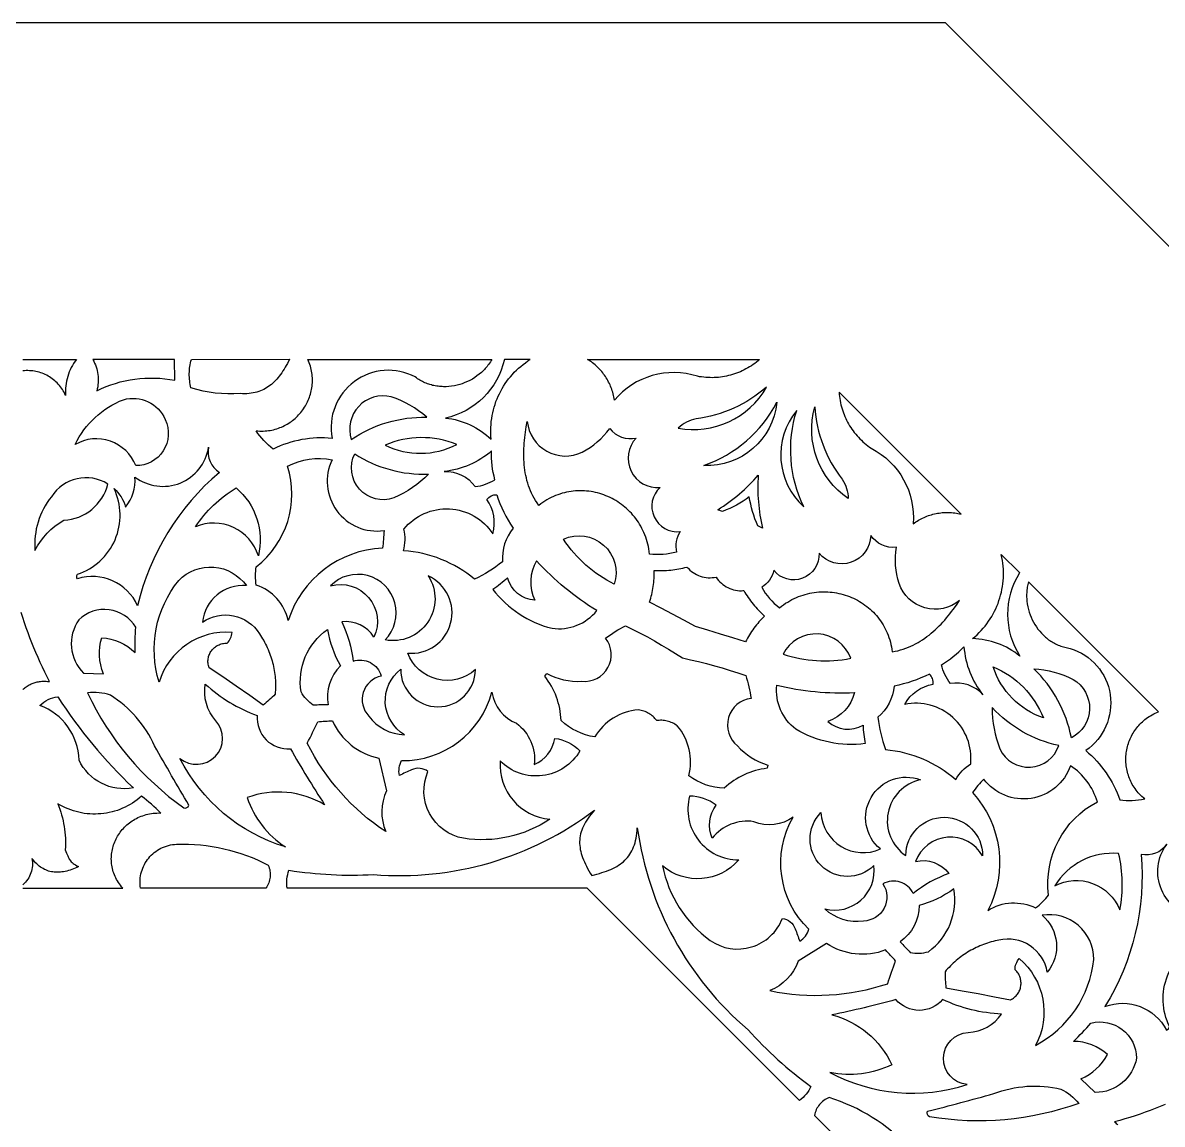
# Model space of a CAD drawing. Extents: x 3927 to 5087, y -513 to 1114.
# Drawn here: x 4555.6 to 4792.7, y 418.3 to 647.4 of the extents above; entities that cross this region are included whole.
import ezdxf

# ---------------------------------------------------------------- set-up
doc = ezdxf.new("R2010")
doc.units = 0
doc.layers.add('LAYER_1', color=18, linetype='CONTINUOUS')

msp = doc.modelspace()

# ---------------------------------------------------------------- linework, layer by layer
at = {"layer": 'LAYER_1'}
for points in [[(4747.65, -512.56), (5087.41, -172.81), (5087.41, 307.68), (4747.65, 647.44), (4267.16, 647.44), (3927.41, 307.68), (3927.41, -172.81), (4267.16, -512.56)], [(4706.8, 548.84), (4706.16, 548.38), (4705.51, 547.94), (4704.83, 547.52), (4704.15, 547.13), (4703.44, 546.76), (4702.72, 546.42), (4701.99, 546.1), (4701.24, 545.81), (4700.24, 546.16), (4700.83, 546.53), (4701.42, 546.92), (4701.99, 547.31), (4702.56, 547.72), (4703.12, 548.14), (4703.67, 548.56), (4704.21, 549), (4704.74, 549.44), (4705.27, 549.9), (4705.78, 550.37), (4706.29, 550.84), (4706.78, 551.32), (4707.27, 551.82), (4707.75, 552.32), (4708.21, 552.83), (4708.67, 553.35), (4708.63, 552.66), (4708.6, 551.97), (4708.58, 551.28), (4708.57, 550.58), (4708.58, 549.89), (4708.6, 549.2), (4708.64, 548.51), (4708.69, 547.81), (4708.75, 547.12), (4708.82, 546.43), (4708.91, 545.74), (4709.01, 545.05), (4709.13, 544.37), (4709.25, 543.68), (4709.39, 543), (4709.55, 542.32), (4708.59, 542.78), (4708.27, 543.51), (4707.98, 544.25), (4707.71, 545), (4707.47, 545.76), (4707.26, 546.52), (4707.08, 547.29), (4706.93, 548.06)], [(4695.57, 521.87), (4693.2, 523.15), (4690.82, 524.42), (4688.44, 525.68), (4686.04, 526.93), (4686.17, 527.33), (4686.28, 527.73), (4686.39, 528.14), (4686.49, 528.55), (4686.58, 528.95), (4686.66, 529.37), (4686.74, 529.78), (4686.8, 530.19), (4686.86, 530.61), (4686.91, 531.02), (4686.95, 531.44), (4686.98, 531.86), (4687, 532.27), (4687.01, 532.69), (4687.02, 533.11), (4687.02, 533.53), (4687.45, 533.51), (4687.88, 533.5), (4688.31, 533.49), (4688.74, 533.5), (4689.17, 533.51), (4689.59, 533.53), (4690.02, 533.56), (4690.45, 533.6), (4690.88, 533.65), (4691.3, 533.71), (4691.73, 533.77), (4692.15, 533.84), (4692.57, 533.92), (4692.99, 534.01), (4693.41, 534.11), (4693.83, 534.21), (4693.97, 534.05), (4694.12, 533.89), (4694.42, 533.59), (4694.75, 533.32), (4695.09, 533.07), (4695.44, 532.85), (4695.81, 532.65), (4696.19, 532.47), (4696.58, 532.33), (4696.98, 532.21), (4697.38, 532.11), (4697.8, 532.05), (4698.21, 532.01), (4698.63, 532), (4699.05, 532.02), (4699.47, 532.06), (4699.89, 532.14), (4700.13, 531.79), (4700.4, 531.46), (4700.68, 531.15), (4700.99, 530.87), (4701.31, 530.6), (4701.64, 530.36), (4702, 530.14), (4702.36, 529.94), (4702.74, 529.77), (4703.13, 529.62), (4703.53, 529.51), (4703.94, 529.41), (4704.35, 529.35), (4704.78, 529.31), (4704.99, 529.31), (4705.2, 529.31), (4705.42, 529.32), (4705.63, 529.33), (4705.85, 528.96), (4706.08, 528.6), (4706.32, 528.24), (4706.56, 527.88), (4706.81, 527.53), (4707.06, 527.19), (4707.32, 526.85), (4707.59, 526.51), (4707.87, 526.18), (4708.15, 525.86), (4708.44, 525.54), (4708.73, 525.23), (4709.03, 524.92), (4709.34, 524.62), (4709.65, 524.32), (4709.97, 524.03), (4709.67, 523.74), (4709.38, 523.44), (4709.09, 523.13), (4708.81, 522.82), (4708.54, 522.5), (4708.27, 522.18), (4708.01, 521.85), (4707.76, 521.52), (4707.51, 521.18), (4707.27, 520.84), (4707.04, 520.49), (4706.82, 520.14), (4706.6, 519.78), (4706.39, 519.41), (4706.18, 519.05), (4705.99, 518.68), (4703.39, 519.49), (4700.78, 520.29), (4698.18, 521.09)]]:
    msp.add_lwpolyline(points, close=True, dxfattribs=at)
for points in [[(4555.61, 577.37), (4555.75, 577.42), (4555.94, 577.42), (4566.78, 577.42), (4566.48, 577.02), (4566.2, 576.6), (4565.94, 576.17), (4565.7, 575.73), (4565.48, 575.28), (4565.29, 574.83), (4565.11, 574.36), (4564.96, 573.89), (4564.82, 573.41), (4564.71, 572.92), (4564.62, 572.43), (4564.56, 571.94), (4564.51, 571.44), (4564.49, 570.94), (4564.49, 570.43), (4564.52, 569.93), (4564.37, 570.25), (4564.21, 570.57), (4564.03, 570.87), (4563.85, 571.17), (4563.65, 571.46), (4563.45, 571.73), (4563.23, 572), (4563, 572.26), (4562.77, 572.51), (4562.52, 572.75), (4562.27, 572.98), (4562.01, 573.19), (4561.74, 573.4), (4561.46, 573.6), (4561.18, 573.78), (4560.89, 573.95), (4560.59, 574.12), (4560.29, 574.27), (4559.98, 574.4), (4559.66, 574.53), (4559.34, 574.64), (4559.02, 574.74), (4558.69, 574.83), (4558.36, 574.91), (4558.02, 574.97), (4557.68, 575.02), (4557.34, 575.05), (4556.99, 575.07), (4556.65, 575.08), (4556.3, 575.08), (4555.95, 575.06), (4555.6, 575.02)], [(4555.6, 508.76), (4555.77, 508.92), (4555.95, 509.06), (4556.14, 509.2), (4556.33, 509.34), (4556.52, 509.46), (4556.72, 509.58), (4556.92, 509.7), (4557.12, 509.8), (4557.33, 509.9), (4557.54, 509.99), (4557.76, 510.07), (4557.97, 510.15), (4558.19, 510.22), (4558.42, 510.28), (4558.64, 510.33), (4558.87, 510.38), (4559.1, 510.42), (4559.33, 510.45), (4559.56, 510.47), (4559.79, 510.48), (4560.02, 510.49), (4560.26, 510.48), (4560.49, 510.47), (4560.73, 510.45), (4560.96, 510.43), (4561.2, 510.39), (4560.69, 511.38), (4560.2, 512.37), (4559.71, 513.38), (4559.24, 514.38), (4558.79, 515.4), (4558.35, 516.42), (4557.92, 517.44), (4557.5, 518.47), (4557.1, 519.51), (4556.71, 520.55), (4556.33, 521.59), (4555.97, 522.64), (4555.62, 523.7), (4555.29, 524.76)], [(4555.62, 467.43), (4576.44, 467.43), (4576.19, 467.72), (4575.95, 468.02), (4575.72, 468.32), (4575.51, 468.63), (4575.32, 468.94), (4575.14, 469.25), (4574.97, 469.57), (4574.82, 469.89), (4574.68, 470.21), (4574.56, 470.53), (4574.45, 470.86), (4574.35, 471.19), (4574.27, 471.52), (4574.2, 471.85), (4574.14, 472.19), (4574.1, 472.52), (4574.06, 472.85), (4574.05, 473.18), (4574.04, 473.52), (4574.05, 473.85), (4574.06, 474.18), (4574.09, 474.51), (4574.14, 474.84), (4574.19, 475.16), (4574.26, 475.49), (4574.33, 475.81), (4574.42, 476.13), (4574.52, 476.44), (4574.63, 476.75), (4574.75, 477.06), (4574.89, 477.36), (4575.03, 477.66), (4575.18, 477.96), (4575.35, 478.25), (4575.52, 478.53), (4575.71, 478.81), (4575.9, 479.08), (4576.1, 479.35), (4576.32, 479.61), (4576.54, 479.86), (4576.77, 480.11), (4577.01, 480.35), (4577.26, 480.58), (4577.52, 480.8), (4577.79, 481.01), (4578.07, 481.22), (4578.35, 481.41), (4578.64, 481.6), (4578.95, 481.78), (4579.25, 481.94), (4579.57, 482.1), (4579.9, 482.25), (4580.23, 482.38), (4580.57, 482.51), (4580.91, 482.62), (4581.27, 482.72), (4581.63, 482.81), (4582, 482.88), (4582.37, 482.95), (4582.75, 483), (4583.14, 483.04), (4583.53, 483.06), (4583.93, 483.07), (4584.33, 483.06), (4583.85, 483.52), (4583.36, 483.98), (4582.87, 484.42), (4582.37, 484.87), (4581.87, 485.3), (4581.35, 485.73), (4580.84, 486.16), (4580.31, 486.57), (4579.86, 486.18), (4579.4, 485.81), (4578.92, 485.46), (4578.43, 485.13), (4577.93, 484.83), (4577.42, 484.54), (4576.9, 484.28), (4576.37, 484.04), (4575.83, 483.82), (4575.29, 483.62), (4574.73, 483.45), (4574.18, 483.3), (4573.61, 483.16), (4573.04, 483.06), (4572.47, 482.97), (4571.89, 482.91), (4571.32, 482.86), (4570.74, 482.84), (4570.16, 482.85), (4569.58, 482.87), (4569, 482.92), (4568.42, 482.99), (4567.84, 483.09), (4567.27, 483.21), (4566.7, 483.35), (4566.14, 483.51), (4565.58, 483.7), (4565.03, 483.91), (4564.48, 484.14), (4563.94, 484.39), (4563.41, 484.67), (4562.89, 484.98), (4563.12, 484.4), (4563.33, 483.83), (4563.52, 483.24), (4563.7, 482.66), (4563.85, 482.07), (4564, 481.47), (4564.12, 480.87), (4564.23, 480.27), (4564.32, 479.67), (4564.39, 479.06), (4564.44, 478.46), (4564.48, 477.85), (4564.5, 477.24), (4564.5, 476.63), (4564.49, 476.02), (4564.46, 475.41), (4564.73, 474.74), (4564.96, 474.18), (4565.07, 473.93), (4565.18, 473.7), (4565.29, 473.49), (4565.42, 473.29), (4565.56, 473.1), (4565.71, 472.92), (4565.89, 472.75), (4566.09, 472.58), (4566.32, 472.42), (4566.59, 472.25), (4566.89, 472.08), (4567.23, 471.91), (4566.86, 471.74), (4566.5, 471.59), (4566.15, 471.44), (4565.8, 471.31), (4565.45, 471.2), (4565.1, 471.09), (4564.76, 471), (4564.42, 470.92), (4564.09, 470.86), (4563.76, 470.81), (4563.44, 470.77), (4563.11, 470.75), (4562.8, 470.74), (4562.48, 470.74), (4562.17, 470.76), (4561.87, 470.8), (4561.57, 470.85), (4561.27, 470.92), (4560.98, 471), (4560.69, 471.1), (4560.4, 471.21), (4560.12, 471.34), (4559.84, 471.49), (4559.57, 471.65), (4559.3, 471.83), (4559.04, 472.03), (4558.77, 472.25), (4558.52, 472.48), (4558.27, 472.73), (4558.02, 473), (4557.77, 473.29), (4557.53, 473.6), (4557.6, 473.21), (4557.63, 472.83), (4557.64, 472.45), (4557.63, 472.07), (4557.59, 471.7), (4557.52, 471.33), (4557.43, 470.96), (4557.32, 470.61), (4557.18, 470.26), (4557.02, 469.92), (4556.84, 469.59), (4556.64, 469.27), (4556.41, 468.96), (4556.17, 468.67), (4555.9, 468.39), (4555.61, 468.13)], [(4793.3, 422.43), (4792.28, 422.01), (4791.24, 421.6), (4790.2, 421.2), (4789.16, 420.82), (4788.11, 420.45), (4787.06, 420.09), (4786, 419.75), (4784.94, 419.42), (4783.87, 419.11), (4782.8, 418.81), (4782.99, 418.66), (4783.17, 418.51), (4783.34, 418.35), (4783.51, 418.18)]]:
    msp.add_lwpolyline(points, dxfattribs=at)
for points in [[(4570.18, 577.42), (4570.38, 577.05), (4570.56, 576.67), (4570.72, 576.28), (4570.87, 575.88), (4570.99, 575.48), (4571.09, 575.08), (4571.18, 574.67), (4571.24, 574.25), (4571.29, 573.84), (4571.31, 573.42), (4571.31, 573), (4571.3, 572.58), (4571.26, 572.16), (4571.2, 571.74), (4571.12, 571.33), (4571.03, 570.91, -0.163331), (4587.23, 573.08), (4587.19, 577.42)], [(4590.69, 577.42), (4611.13, 577.44), (4610.68, 576.58), (4610.45, 576.17), (4610.21, 575.77), (4609.98, 575.38), (4609.74, 575.01), (4609.49, 574.65), (4609.25, 574.3), (4608.99, 573.96), (4608.73, 573.63), (4608.47, 573.32), (4608.2, 573.03), (4607.93, 572.74), (4607.64, 572.48), (4607.35, 572.22), (4607.05, 571.98), (4606.75, 571.75), (4606.43, 571.54), (4606.11, 571.35), (4605.77, 571.17), (4605.43, 571.01), (4605.07, 570.86), (4604.7, 570.73), (4604.33, 570.61), (4603.94, 570.51), (4603.53, 570.43), (4603.12, 570.37), (4602.69, 570.32), (4602.25, 570.29), (4601.79, 570.28), (4601.32, 570.29), (4600.84, 570.32, -0.092198), (4590.61, 571.48), (4590.52, 571.85), (4590.45, 572.22), (4590.39, 572.59), (4590.35, 572.96), (4590.31, 573.33), (4590.29, 573.71), (4590.27, 574.08), (4590.27, 574.46), (4590.28, 574.83), (4590.31, 575.21), (4590.34, 575.58), (4590.39, 575.95), (4590.45, 576.32), (4590.52, 576.69), (4590.6, 577.06)], [(4614.95, 577.42), (4653.23, 577.42), (4653.08, 577.17), (4652.93, 576.91), (4652.76, 576.67), (4652.59, 576.43), (4652.42, 576.19), (4652.24, 575.96), (4652.05, 575.74), (4651.86, 575.52), (4651.66, 575.3), (4651.46, 575.09), (4651.25, 574.89), (4651.04, 574.7), (4650.59, 574.32), (4650.13, 573.97), (4649.66, 573.64), (4649.17, 573.34), (4648.66, 573.06), (4648.15, 572.8), (4647.62, 572.58), (4647.08, 572.37), (4646.53, 572.2), (4645.98, 572.05), (4645.42, 571.93), (4644.86, 571.84), (4644.29, 571.78), (4643.72, 571.74), (4643.15, 571.74), (4642.87, 571.75), (4642.59, 571.77), (4642.3, 571.79), (4642.02, 571.82), (4641.74, 571.86), (4641.46, 571.91), (4641.18, 571.96), (4640.9, 572.02), (4640.63, 572.1), (4640.35, 572.17), (4640.08, 572.26), (4639.81, 572.36), (4639.55, 572.46), (4639.28, 572.57), (4639.02, 572.69), (4638.76, 572.82), (4638.5, 572.95), (4638.25, 573.1), (4638, 573.25), (4637.75, 573.41), (4637.51, 573.58), (4637.27, 573.76, 0.629529), (4619.98, 561, 0.138658), (4607.71, 558.76, -0.080822), (4604.17, 562.57), (4604.55, 562.54), (4604.93, 562.52), (4605.3, 562.51), (4605.67, 562.51), (4606.04, 562.53), (4606.4, 562.56), (4606.75, 562.6), (4607.11, 562.66), (4607.46, 562.72), (4607.8, 562.8), (4608.14, 562.89), (4608.47, 562.99), (4608.8, 563.1), (4609.13, 563.22), (4609.44, 563.35), (4609.76, 563.49), (4610.06, 563.64), (4610.36, 563.8), (4610.66, 563.97), (4610.95, 564.14), (4611.23, 564.33), (4611.5, 564.52), (4611.77, 564.73), (4612.03, 564.94), (4612.29, 565.16), (4612.54, 565.39), (4612.78, 565.62), (4613.01, 565.86), (4613.23, 566.11), (4613.45, 566.37), (4613.66, 566.63), (4613.86, 566.9), (4614.05, 567.17), (4614.23, 567.45), (4614.41, 567.74), (4614.57, 568.03), (4614.73, 568.32), (4614.88, 568.62), (4615.02, 568.93), (4615.14, 569.24), (4615.26, 569.55), (4615.37, 569.87), (4615.47, 570.19), (4615.56, 570.52), (4615.64, 570.85), (4615.71, 571.18), (4615.76, 571.52), (4615.81, 571.85), (4615.84, 572.19), (4615.87, 572.54), (4615.88, 572.88), (4615.88, 573.23), (4615.87, 573.57), (4615.85, 573.92), (4615.82, 574.27), (4615.77, 574.62), (4615.71, 574.97), (4615.64, 575.32), (4615.56, 575.67), (4615.46, 576.03), (4615.35, 576.38), (4615.23, 576.73), (4615.09, 577.08)], [(4655.91, 577.42), (4655.82, 577.41, -0.294067), (4643.57, 565.22, -0.165792), (4653.1, 560.8), (4653.04, 561.42), (4653.01, 562.05), (4653, 562.67), (4653.02, 563.28), (4653.05, 563.9), (4653.11, 564.51), (4653.19, 565.11), (4653.28, 565.72), (4653.4, 566.31), (4653.54, 566.9), (4653.7, 567.49), (4653.88, 568.06), (4654.08, 568.63), (4654.3, 569.19), (4654.54, 569.75), (4654.79, 570.29), (4655.07, 570.83), (4655.36, 571.36), (4655.67, 571.87), (4656, 572.38), (4656.34, 572.87), (4656.71, 573.35), (4657.09, 573.82), (4657.49, 574.28), (4657.9, 574.73), (4658.33, 575.16), (4658.77, 575.57), (4659.24, 575.97), (4659.71, 576.36), (4660.2, 576.73), (4660.71, 577.09), (4661.23, 577.42)], [(4673.1, 577.42), (4708.95, 577.42), (4708.62, 577.13), (4708.28, 576.86), (4707.93, 576.59), (4707.58, 576.34), (4707.22, 576.09), (4706.85, 575.86), (4706.48, 575.64), (4706.1, 575.43), (4705.72, 575.23), (4705.33, 575.04), (4704.93, 574.86), (4704.54, 574.69), (4704.13, 574.54), (4703.73, 574.4), (4703.32, 574.27), (4702.9, 574.15), (4702.49, 574.04), (4702.07, 573.94), (4701.64, 573.86), (4701.22, 573.79), (4700.79, 573.73), (4700.36, 573.68), (4699.93, 573.65), (4699.49, 573.62), (4699.06, 573.61), (4698.62, 573.62), (4698.19, 573.63), (4697.75, 573.66), (4697.31, 573.7), (4696.88, 573.76), (4696.44, 573.82), (4696, 573.9, 0.303459), (4678.72, 568.96), (4678.67, 569.29), (4678.61, 569.62), (4678.54, 569.94), (4678.46, 570.27), (4678.37, 570.58), (4678.27, 570.9), (4678.17, 571.21), (4678.06, 571.52), (4677.93, 571.82), (4677.81, 572.13), (4677.67, 572.42), (4677.52, 572.71), (4677.37, 573), (4677.21, 573.29), (4677.04, 573.56), (4676.86, 573.84), (4676.68, 574.11), (4676.49, 574.37), (4676.29, 574.63), (4676.08, 574.88), (4675.87, 575.13), (4675.65, 575.37), (4675.42, 575.6), (4675.19, 575.83), (4674.95, 576.06), (4674.7, 576.27), (4674.45, 576.48), (4674.19, 576.68), (4673.93, 576.88), (4673.66, 577.07), (4673.38, 577.25)], [(4710.38, 571.66, -0.148801), (4695.73, 565.07, 0.149579), (4691.98, 563.11, 0.32029)], [(4585.25, 564.91, -0.555806), (4579.12, 555.32, 0.456437), (4566.53, 559.74, -0.190546), (4576.56, 569.04, -0.376379)], [(4639.66, 565.4, 0.099546), (4632.28, 569.62, 0.591476), (4623.98, 560.77, -0.154799)], [(4750.85, 545.23), (4725.49, 570.58), (4725.53, 570.14), (4725.57, 569.7), (4725.63, 569.27), (4725.7, 568.84), (4725.78, 568.41), (4725.87, 567.99), (4725.98, 567.57), (4726.1, 567.15), (4726.23, 566.74), (4726.37, 566.33), (4726.52, 565.93), (4726.69, 565.53), (4726.86, 565.13), (4727.05, 564.75), (4727.25, 564.36), (4727.45, 563.99), (4727.67, 563.62), (4727.9, 563.25), (4728.14, 562.89), (4728.39, 562.54), (4728.65, 562.2), (4728.93, 561.86), (4729.21, 561.53), (4729.5, 561.21), (4729.8, 560.89), (4730.11, 560.59), (4730.43, 560.29), (4730.75, 560), (4731.09, 559.72), (4731.44, 559.45), (4731.8, 559.19), (4732.16, 558.93, -0.303459), (4740.89, 543.22), (4741.16, 543.41), (4741.43, 543.6), (4741.71, 543.78), (4742, 543.96), (4742.28, 544.12), (4742.57, 544.27), (4742.87, 544.42), (4743.17, 544.56), (4743.47, 544.69), (4743.77, 544.81), (4744.08, 544.92), (4744.39, 545.03), (4744.7, 545.12), (4745.02, 545.21), (4745.33, 545.28), (4745.65, 545.35), (4745.97, 545.41), (4746.29, 545.46), (4746.62, 545.51), (4746.94, 545.54), (4747.26, 545.56), (4747.59, 545.58), (4747.92, 545.58), (4748.24, 545.58), (4748.57, 545.57), (4748.9, 545.55), (4749.22, 545.52), (4749.55, 545.48), (4749.88, 545.43), (4750.2, 545.37), (4750.53, 545.3)], [(4712.52, 568.5, -0.400641), (4697.33, 555.38, 0.191625)], [(4716.66, 566.79, 0.400641), (4718.13, 546.77, -0.191625)], [(4720.41, 567.52, 0.148801), (4726.11, 552.5, -0.149579), (4727.38, 548.46, -0.32029)], [(4691.67, 537.34, -0.101667), (4686.03, 536.94), (4685.97, 537.47), (4685.88, 537.99), (4685.79, 538.5), (4685.67, 539.01), (4685.54, 539.5), (4685.4, 539.99), (4685.24, 540.46), (4685.06, 540.93), (4684.87, 541.39), (4684.67, 541.84), (4684.45, 542.27), (4684.22, 542.7), (4683.98, 543.12), (4683.72, 543.53), (4683.45, 543.92), (4683.17, 544.31), (4682.88, 544.68), (4682.58, 545.05), (4682.27, 545.4), (4681.94, 545.74), (4681.61, 546.07), (4681.27, 546.39), (4680.92, 546.69), (4680.56, 546.99), (4680.19, 547.27), (4679.81, 547.54), (4679.42, 547.79), (4679.03, 548.04), (4678.63, 548.27), (4678.23, 548.49), (4677.81, 548.69), (4677.39, 548.88), (4676.97, 549.06), (4676.54, 549.23), (4676.1, 549.38), (4675.66, 549.51), (4675.22, 549.64), (4674.77, 549.75), (4674.32, 549.84), (4673.87, 549.92), (4673.41, 549.99), (4672.95, 550.04), (4672.49, 550.07), (4672.03, 550.09), (4671.56, 550.1), (4671.1, 550.09), (4670.63, 550.06), (4670.17, 550.02), (4669.7, 549.96), (4669.24, 549.89), (4668.77, 549.8), (4668.31, 549.69), (4667.85, 549.56), (4667.39, 549.42), (4666.93, 549.27), (4666.47, 549.09), (4666.02, 548.9), (4665.57, 548.69), (4665.13, 548.47), (4664.69, 548.22), (4664.25, 547.96), (4663.82, 547.68), (4663.39, 547.38), (4662.97, 547.06), (4662.63, 547.55), (4662.31, 548.05), (4662.02, 548.55), (4661.75, 549.06), (4661.49, 549.57), (4661.26, 550.09), (4661.05, 550.61), (4660.86, 551.14), (4660.69, 551.68), (4660.53, 552.21), (4660.4, 552.75), (4660.28, 553.3), (4660.18, 553.85), (4660.09, 554.4), (4660.02, 554.95), (4659.96, 555.51), (4659.92, 556.07), (4659.89, 556.63), (4659.87, 557.19), (4659.87, 557.75), (4659.88, 558.32), (4659.9, 558.88), (4659.93, 559.45), (4659.97, 560.02), (4660.02, 560.58), (4660.08, 561.15), (4660.15, 561.71), (4660.22, 562.27), (4660.39, 563.39), (4660.59, 564.51, 0.52106), (4672.03, 558.12, 0.114668), (4677.74, 563.04, 0.284712), (4683.26, 561.04, 0.696648), (4688.23, 550.8, 0.726017), (4692.41, 541.61, 0.20843)], [(4645.92, 559.71, 0.202648), (4631.01, 559.57, 0.235088)], [(4577, 546.71, 0.190741), (4578.96, 552.95, 0.566428), (4594.28, 559.14, 0.30721), (4596.52, 553.9, 0.16029), (4579.51, 526.19, 0.380582), (4566.98, 531.78, -0.285714), (4566.98, 532.73, 0.451873), (4574.61, 550.56, -0.142336)], [(4640.06, 553.58, -0.099546), (4632.85, 548.62, -0.674396), (4624.68, 557.77, 0.154799)], [(4653.85, 552.39, -0.071392), (4653.16, 558.38, -0.152277), (4643.29, 554.09, -0.253658), (4649.76, 550.96, 0.106904)], [(4610.86, 523.1, 0.260176), (4604.19, 530.48, -0.071429), (4604.19, 534.29, 0.313845), (4610.72, 555.19, -0.172229), (4619.97, 556.54, 0.598525), (4630.79, 541.81, -0.018892), (4630.49, 538.16, 0.315589)], [(4573.33, 551.5, 0.409539), (4561.56, 548.85, 0.189822), (4558.15, 537.69, -0.146101), (4564.14, 543.95, 0.329208)], [(4604.63, 536.54, 0.445111), (4591.54, 542.59, -0.110537), (4600, 550.7, -0.284998)], [(4655.46, 535.32, -0.054599), (4649.61, 531.69, 0.157976), (4634.85, 537.62, 0.122041), (4634.92, 542.11, -0.506566), (4653.41, 541.16, 0.229925), (4652.19, 548.3, -0.244526), (4654.24, 549.26, 0.070676), (4657.64, 542.31, 0.194819)], [(4678.69, 530.64, -0.130387), (4668.12, 540, -0.658893)], [(4709.37, 530.01, 0.101667), (4713.07, 525.75), (4713.5, 526.07), (4713.92, 526.39), (4714.35, 526.68), (4714.79, 526.95), (4715.23, 527.21), (4715.68, 527.45), (4716.13, 527.68), (4716.59, 527.88), (4717.04, 528.07), (4717.5, 528.24), (4717.97, 528.4), (4718.43, 528.54), (4718.9, 528.66), (4719.37, 528.77), (4719.84, 528.86), (4720.31, 528.94), (4720.78, 528.99), (4721.25, 529.04), (4721.72, 529.07), (4722.19, 529.08), (4722.66, 529.08), (4723.12, 529.06), (4723.59, 529.03), (4724.05, 528.98), (4724.51, 528.92), (4724.97, 528.84), (4725.42, 528.75), (4725.87, 528.64), (4726.32, 528.52), (4726.76, 528.39), (4727.2, 528.24), (4727.63, 528.08), (4728.06, 527.91), (4728.48, 527.72), (4728.89, 527.52), (4729.3, 527.31), (4729.7, 527.08), (4730.09, 526.84), (4730.48, 526.59), (4730.85, 526.33), (4731.22, 526.05), (4731.58, 525.76), (4731.94, 525.46), (4732.28, 525.15), (4732.61, 524.82), (4732.93, 524.48), (4733.24, 524.14), (4733.54, 523.78), (4733.83, 523.41), (4734.11, 523.02), (4734.37, 522.63), (4734.62, 522.23), (4734.86, 521.81), (4735.09, 521.39), (4735.3, 520.95), (4735.5, 520.51), (4735.68, 520.05), (4735.85, 519.59), (4736.01, 519.11), (4736.15, 518.63), (4736.27, 518.14), (4736.38, 517.63), (4736.47, 517.12), (4736.54, 516.6), (4737.13, 516.7), (4737.7, 516.83), (4738.26, 516.98), (4738.82, 517.14), (4739.36, 517.33), (4739.89, 517.53), (4740.41, 517.75), (4740.92, 517.99), (4741.41, 518.25), (4741.9, 518.52), (4742.38, 518.8), (4742.85, 519.1), (4743.31, 519.42), (4743.77, 519.75), (4744.21, 520.09), (4744.64, 520.44), (4745.07, 520.81), (4745.48, 521.18), (4745.89, 521.57), (4746.29, 521.97), (4746.69, 522.37), (4747.07, 522.78), (4747.45, 523.21), (4747.82, 523.63), (4748.19, 524.07), (4748.54, 524.51), (4748.89, 524.96), (4749.24, 525.41), (4749.91, 526.32), (4750.56, 527.25, -0.52106), (4737.95, 530.82, -0.114668), (4737.4, 538.34, -0.284712), (4732.07, 540.82, -0.696648), (4721.32, 537.1, -0.726017), (4711.87, 533.55, -0.20843)], [(4763, 533.08), (4763.05, 533, 0.294067), (4763.1, 515.72, 0.165792), (4753.24, 519.33), (4753.71, 519.73), (4754.18, 520.15), (4754.62, 520.58), (4755.05, 521.03), (4755.46, 521.49), (4755.85, 521.96), (4756.22, 522.44), (4756.58, 522.94), (4756.92, 523.44), (4757.23, 523.96), (4757.53, 524.49), (4757.82, 525.02), (4758.08, 525.56), (4758.32, 526.12), (4758.55, 526.67), (4758.75, 527.24), (4758.94, 527.81), (4759.1, 528.39), (4759.25, 528.98), (4759.37, 529.57), (4759.47, 530.16), (4759.56, 530.76), (4759.62, 531.36), (4759.67, 531.97), (4759.69, 532.57), (4759.69, 533.18), (4759.67, 533.79), (4759.62, 534.4), (4759.56, 535.01), (4759.47, 535.62), (4759.37, 536.23), (4759.24, 536.84)], [(4594.39, 513.27), (4594.31, 513.51), (4594.25, 513.75), (4594.2, 513.99), (4594.17, 514.22), (4594.15, 514.46), (4594.15, 514.7), (4594.17, 514.93), (4594.19, 515.16), (4594.24, 515.39), (4594.29, 515.61), (4594.36, 515.83), (4594.44, 516.04), (4594.54, 516.24), (4594.64, 516.44), (4594.76, 516.64), (4594.89, 516.82), (4595.03, 517), (4595.18, 517.17), (4595.34, 517.33), (4595.51, 517.49), (4595.69, 517.63), (4595.87, 517.76), (4596.07, 517.88), (4596.27, 517.99), (4596.48, 518.08), (4596.7, 518.17), (4596.92, 518.24), (4597.16, 518.29), (4597.39, 518.33), (4597.64, 518.36), (4597.88, 518.37), (4598.14, 518.37, 0.182927), (4599.18, 520.63, 0.353746), (4583.99, 510.26, -0.250469), (4588.06, 531.46, -0.467604), (4602.16, 530.36, 0.410285), (4593.04, 522.77, -0.429437), (4604.86, 520.36), (4605.09, 520.01), (4605.31, 519.66), (4605.53, 519.3), (4605.74, 518.94), (4605.94, 518.57), (4606.13, 518.2), (4606.31, 517.83), (4606.49, 517.46), (4606.66, 517.08), (4606.82, 516.69), (4606.97, 516.31), (4607.11, 515.92), (4607.24, 515.53), (4607.37, 515.13), (4607.48, 514.74), (4607.59, 514.34), (4607.69, 513.94), (4607.78, 513.54), (4607.86, 513.13), (4607.94, 512.72), (4608, 512.31), (4608.06, 511.9), (4608.11, 511.49), (4608.14, 511.08), (4608.17, 510.67), (4608.19, 510.25), (4608.21, 509.84), (4608.21, 509.42), (4608.2, 509), (4608.19, 508.59), (4608.16, 508.17), (4608.13, 507.75, -0.029744), (4605.63, 505.52), (4602.84, 507.49), (4600.04, 509.44), (4597.22, 511.36)], [(4675.07, 525.16, -0.070225), (4662.54, 535.51, 0.255113), (4662.2, 527.34, -0.328175), (4656.48, 532, -0.048), (4653.42, 529.58, 0.166617), (4665.74, 521.48, 0.260364)], [(4622.01, 522.81, -0.081447), (4624.35, 514.62, -0.43557), (4630.2, 511.56, 0.585279), (4627.6, 503.24, 0.231059), (4635.06, 499.34, -0.528721), (4634.25, 512.95, 1), (4649.8, 512.91, -0.527165), (4635.71, 516.32, 0.846436), (4640, 532.38, -0.660776), (4631.01, 519.08, 1), (4619.65, 530.34, -0.639339), (4628.69, 519.66, 0.297019)], [(4791.97, 504.11), (4764.9, 531.18), (4764.82, 530.89), (4764.75, 530.6), (4764.69, 530.31), (4764.64, 530.02), (4764.6, 529.73), (4764.56, 529.44), (4764.54, 529.15), (4764.52, 528.86), (4764.51, 528.57), (4764.5, 528.28), (4764.51, 527.99), (4764.52, 527.7), (4764.56, 527.12), (4764.64, 526.55), (4764.74, 525.98), (4764.88, 525.42), (4765.04, 524.86), (4765.22, 524.32), (4765.44, 523.78), (4765.67, 523.26), (4765.94, 522.75), (4766.23, 522.25), (4766.54, 521.77), (4766.87, 521.31), (4767.23, 520.87), (4767.6, 520.44), (4768, 520.03), (4768.21, 519.84), (4768.42, 519.65), (4768.64, 519.47), (4768.86, 519.29), (4769.09, 519.12), (4769.32, 518.96), (4769.55, 518.8), (4769.79, 518.65), (4770.04, 518.5), (4770.29, 518.36), (4770.54, 518.23), (4770.8, 518.11), (4771.06, 517.99), (4771.33, 517.88), (4771.6, 517.78), (4771.87, 517.69), (4772.15, 517.6), (4772.43, 517.53), (4772.71, 517.46), (4773, 517.4), (4773.29, 517.35), (4773.59, 517.3, -0.629529), (4776.8, 496.06, -0.138658), (4783.88, 485.79, 0.080822), (4789.08, 485.99), (4788.79, 486.23), (4788.51, 486.48), (4788.24, 486.74), (4787.98, 487.01), (4787.74, 487.28), (4787.5, 487.55), (4787.28, 487.84), (4787.07, 488.13), (4786.87, 488.42), (4786.68, 488.72), (4786.5, 489.02), (4786.34, 489.32), (4786.18, 489.63), (4786.04, 489.95), (4785.9, 490.26), (4785.78, 490.58), (4785.67, 490.91), (4785.57, 491.23), (4785.48, 491.56), (4785.4, 491.89), (4785.34, 492.22), (4785.28, 492.55), (4785.23, 492.89), (4785.2, 493.22), (4785.17, 493.56), (4785.16, 493.89), (4785.16, 494.23), (4785.16, 494.56), (4785.18, 494.9), (4785.21, 495.23), (4785.24, 495.56), (4785.29, 495.89), (4785.35, 496.22), (4785.42, 496.55), (4785.5, 496.88), (4785.59, 497.2), (4785.68, 497.52), (4785.79, 497.84), (4785.91, 498.15), (4786.04, 498.46), (4786.18, 498.77), (4786.33, 499.07), (4786.48, 499.37), (4786.65, 499.66), (4786.83, 499.95), (4787.02, 500.23), (4787.21, 500.51), (4787.42, 500.78), (4787.63, 501.05), (4787.86, 501.3), (4788.09, 501.56), (4788.34, 501.8), (4788.59, 502.04), (4788.85, 502.27), (4789.12, 502.5), (4789.4, 502.71), (4789.69, 502.92), (4789.99, 503.11), (4790.3, 503.3), (4790.61, 503.48), (4790.94, 503.66), (4791.27, 503.82), (4791.62, 503.97)], [(4578.98, 516.45, -0.013484), (4579.11, 521.69, 0.488168), (4567.27, 523.25, 0.365052), (4568.27, 512.12), (4572.41, 512.04, -0.168582), (4572.04, 519.51, -0.182959)], [(4692.89, 515.32), (4694.56, 514.95), (4696.22, 514.56), (4697.88, 514.14), (4699.53, 513.7), (4701.17, 513.23), (4702.81, 512.73), (4704.44, 512.22), (4706.06, 511.67, -0.043369), (4707.17, 506.91, 0.664616), (4704.33, 497.04, 0.134719), (4710.63, 493.04), (4710.54, 492.37, 0.16006), (4701.58, 488.23, -0.14921), (4694.22, 490.78, 0.243063), (4691.81, 501.18), (4691.57, 501.35), (4691.32, 501.51), (4691.07, 501.66), (4690.81, 501.79), (4690.55, 501.91), (4690.28, 502.01), (4690.01, 502.1), (4689.73, 502.18), (4689.46, 502.24), (4689.18, 502.29), (4688.9, 502.32), (4688.62, 502.35), (4688.35, 502.35), (4688.07, 502.34), (4687.79, 502.32), (4687.52, 502.29), (4687.35, 502.5), (4687.17, 502.71), (4686.98, 502.91), (4686.77, 503.11), (4686.56, 503.29), (4686.34, 503.46), (4686.11, 503.62), (4685.87, 503.77), (4685.62, 503.91), (4685.37, 504.04), (4685.11, 504.15), (4684.84, 504.26), (4684.56, 504.35), (4684.28, 504.42), (4683.99, 504.48), (4683.69, 504.53, 0.243063), (4674.64, 498.88, -0.14921), (4667.63, 502.29, 0.16006), (4664.23, 511.54), (4664.63, 512.09, 0.134719), (4671.92, 510.46, 0.664616), (4676.89, 519.44, -0.043369), (4681.04, 522.03), (4682.57, 521.27), (4684.08, 520.49), (4685.58, 519.68), (4687.07, 518.85), (4688.54, 518), (4690.01, 517.13), (4691.46, 516.24)], [(4619.17, 505.58, 0.020178), (4616.07, 505.47, -0.115727), (4613.53, 508.26, -0.290286), (4619.04, 521.22, 0.093313), (4621.72, 513.69, 0.250344)], [(4713.82, 516.1, 0.130387), (4727.9, 515.25, 0.658893)], [(4746.76, 513.91, 0.071392), (4751.47, 517.66, 0.152277), (4755.42, 507.65, 0.253658), (4748.63, 510.01, -0.106904)], [(4757.54, 513.48, -0.202648), (4767.99, 502.84, -0.235088)], [(4765.99, 513.07, -0.099546), (4774.19, 510.85, -0.591476), (4773.81, 498.72, 0.154799)], [(4618.43, 484.78, 0.226899), (4602.3, 486.26, 0.168305), (4610.27, 476.01, -0.203895), (4588.3, 494.43, 0.930701), (4595.79, 502.25, -0.229894), (4593.59, 509.88, 0.097316), (4604.39, 503.33, 0.458333), (4611.29, 496.43, 0.01483)], [(4733.55, 502.98, 0.054599), (4735.12, 496.28, -0.157976), (4749.74, 490.04, -0.122041), (4752.87, 493.26, 0.506566), (4739.13, 505.66, -0.229925), (4745.04, 509.86, 0.244526), (4744.27, 511.97, -0.070676), (4736.95, 509.47, -0.194819)], [(4573.84, 507.57, 0.115328), (4569.1, 508.06, 0.128981), (4589.12, 484.13, 0.4), (4590.19, 484.67, -0.004418), (4583.04, 497.01, 0.149279)], [(4662.04, 493.15, 0.260252), (4666.32, 498.59, -0.167096), (4671.56, 496, -0.493524), (4654.95, 493.89, 0.411118), (4665.3, 481.77, -0.186909), (4647.33, 477.8, -0.486535), (4639.93, 491.69, 0.285149), (4636.52, 492.03, 0.015682), (4634, 490.87, -0.180266), (4634.44, 493.97, 0.343767), (4653.24, 508.18, 0.263043), (4658.34, 501.72, -0.27)], [(4712.5, 509.66, 0.070225), (4728.67, 508.12, -0.255113), (4723.14, 502.11, 0.328175), (4730.48, 501.36, 0.048), (4730.93, 497.49, -0.166617), (4716.49, 500.47, -0.260364)], [(4578.62, 488.29, -0.343348), (4567.32, 494.08, 0.30826), (4559.16, 505.45, -0.170224), (4562.9, 507.22, 0.060362)], [(4757.35, 505.01, 0.099546), (4758.94, 496.39, 0.674396), (4771.19, 497.09, -0.154799)], [(4631.15, 479.19, -0.131494), (4614.81, 497.57, 0.015613), (4616.99, 502.06, -0.014201), (4620.08, 502.23, 0.242101), (4629.72, 494.5), (4631.29, 487.7, 0.210762)], [(4756.44, 462.81, -0.260176), (4766.38, 463.31, 0.071429), (4769.08, 466, -0.313845), (4779.23, 485.4, 0.172229), (4773.64, 492.9, -0.598525), (4755.58, 490.13, 0.018892), (4753.21, 487.34, -0.315589)], [(4748.35, 470.49, 0.081447), (4740.91, 466.34, 0.43557), (4734.61, 468.32, -0.585279), (4730.57, 460.6, -0.231059), (4722.53, 463.11, 0.528721), (4732.73, 472.16, -1), (4721.7, 483.14, 0.527165), (4734.07, 475.58, -0.846436), (4742.4, 489.98, 0.660776), (4739.36, 474.21, -1), (4755.35, 474.14, 0.639339), (4741.4, 472.98, -0.297019)], [(4699.08, 477.82, -0.260252), (4699.89, 484.69, 0.167096), (4694.36, 486.57, 0.493524), (4704.61, 473.32, -0.411118), (4688.73, 472.08, 0.186909), (4698.63, 456.56, 0.486535), (4713.68, 461.15, -0.285149), (4716.33, 458.98, -0.015682), (4717.29, 456.38, 0.180266), (4719.17, 458.88, -0.343767), (4715.92, 482.23, -0.263043), (4707.75, 481.26, 0.27)], [(4674, 470.09), (4674.56, 470.23), (4675.1, 470.36), (4675.62, 470.51), (4676.13, 470.66), (4676.62, 470.82), (4677.09, 470.98), (4677.55, 471.16), (4677.99, 471.34), (4678.41, 471.54), (4678.82, 471.74), (4679.2, 471.96), (4679.58, 472.18), (4679.93, 472.42), (4680.27, 472.67), (4680.59, 472.94), (4680.89, 473.22), (4681.18, 473.51), (4681.45, 473.82), (4681.71, 474.14), (4681.94, 474.48), (4682.16, 474.84), (4682.37, 475.21), (4682.55, 475.6), (4682.72, 476.01), (4682.88, 476.43), (4683.02, 476.88), (4683.14, 477.35), (4683.24, 477.84), (4683.33, 478.34), (4683.4, 478.87), (4683.46, 479.43), (4683.49, 480, 0.184534), (4706.54, 437.99, 0.051611), (4719.6, 426.18), (4719.39, 425.75), (4719.15, 425.35), (4718.89, 424.95), (4718.61, 424.58), (4718.3, 424.22), (4717.97, 423.88), (4717.62, 423.56), (4717.25, 423.27), (4673.09, 467.43), (4610.62, 467.43), (4610.57, 467.9), (4610.54, 468.37), (4610.55, 468.84), (4610.58, 469.31), (4610.65, 469.78), (4610.74, 470.24), (4610.86, 470.7), (4611.01, 471.15, 0.051611), (4628.6, 470.26, 0.184534), (4674.6, 483.67), (4674.22, 483.24), (4673.87, 482.81), (4673.54, 482.39), (4673.24, 481.97), (4672.96, 481.56), (4672.71, 481.15), (4672.48, 480.74), (4672.28, 480.33), (4672.1, 479.93), (4671.94, 479.52), (4671.81, 479.12), (4671.7, 478.72), (4671.61, 478.32), (4671.55, 477.92), (4671.51, 477.51), (4671.49, 477.11), (4671.49, 476.7), (4671.52, 476.3), (4671.57, 475.89), (4671.63, 475.47), (4671.72, 475.05), (4671.83, 474.63), (4671.96, 474.21), (4672.11, 473.78), (4672.28, 473.34), (4672.47, 472.9), (4672.68, 472.45), (4672.9, 471.99), (4673.15, 471.53), (4673.41, 471.06), (4673.7, 470.58)], [(4580.13, 467.43), (4580.07, 467.86), (4580.04, 468.3), (4580.03, 468.73), (4580.04, 469.15), (4580.07, 469.57), (4580.13, 469.99), (4580.21, 470.4), (4580.31, 470.8), (4580.43, 471.19), (4580.57, 471.58), (4580.73, 471.96), (4580.91, 472.32), (4581.11, 472.68), (4581.33, 473.03), (4581.56, 473.36), (4581.81, 473.68), (4582.07, 473.99), (4582.35, 474.29), (4582.65, 474.57), (4582.96, 474.83), (4583.29, 475.08), (4583.63, 475.31), (4583.98, 475.53), (4584.34, 475.73), (4584.72, 475.91), (4585.1, 476.06), (4585.5, 476.2), (4585.91, 476.32), (4586.33, 476.42), (4586.75, 476.49), (4587.19, 476.54), (4587.63, 476.57, -0.129946), (4606.69, 472.21), (4606.81, 471.92), (4606.91, 471.61), (4606.99, 471.31), (4607.05, 471), (4607.09, 470.69), (4607.1, 470.37), (4607.1, 470.06), (4607.08, 469.75), (4607.04, 469.44), (4606.98, 469.14), (4606.9, 468.84), (4606.8, 468.54), (4606.69, 468.25), (4606.55, 467.97), (4606.39, 467.69), (4606.22, 467.43)], [(4770.35, 467.9, -0.445111), (4783.89, 462.92, 0.110537), (4783.64, 474.64, 0.284998)], [(4797.08, 455.56, -0.190741), (4800.1, 461.35, -0.566428), (4793.65, 476.56, -0.30721), (4788.36, 474.45, -0.16029), (4780.8, 442.82, -0.380582), (4793.6, 437.91, 0.285714), (4794.28, 438.59, -0.451873), (4801.5, 456.59, 0.142336)], [(4738.17, 456.29, -0.020178), (4740.29, 454.03, 0.115727), (4744.06, 454.2, 0.290286), (4749.33, 467.26, -0.093313), (4742.11, 463.83, -0.250344)], [(4761.14, 444.21), (4761.36, 444.32), (4761.58, 444.44), (4761.78, 444.58), (4761.97, 444.73), (4762.15, 444.88), (4762.32, 445.05), (4762.47, 445.22), (4762.61, 445.41), (4762.74, 445.6), (4762.86, 445.79), (4762.97, 446), (4763.06, 446.2), (4763.14, 446.42), (4763.2, 446.63), (4763.26, 446.85), (4763.3, 447.08), (4763.33, 447.3), (4763.34, 447.53), (4763.34, 447.75), (4763.33, 447.98), (4763.3, 448.21), (4763.26, 448.43), (4763.21, 448.65), (4763.14, 448.87), (4763.06, 449.09), (4762.97, 449.3), (4762.86, 449.51), (4762.73, 449.72), (4762.6, 449.91), (4762.44, 450.1), (4762.28, 450.29), (4762.09, 450.46, -0.182927), (4762.96, 452.8, -0.353746), (4766.37, 434.73, 0.250469), (4778.48, 452.6, 0.467604), (4767.73, 461.78, -0.410285), (4768.81, 449.97, 0.429437), (4758.75, 456.62), (4758.34, 456.54), (4757.93, 456.45), (4757.53, 456.35), (4757.12, 456.24), (4756.72, 456.13), (4756.33, 456), (4755.93, 455.87), (4755.54, 455.73), (4755.16, 455.58), (4754.77, 455.42), (4754.39, 455.25), (4754.02, 455.08), (4753.65, 454.89), (4753.28, 454.7), (4752.92, 454.51), (4752.56, 454.3), (4752.21, 454.09), (4751.86, 453.87), (4751.51, 453.64), (4751.17, 453.4), (4750.84, 453.16), (4750.51, 452.91), (4750.18, 452.65), (4749.86, 452.39), (4749.55, 452.11), (4749.24, 451.84), (4748.94, 451.55), (4748.65, 451.26), (4748.36, 450.96), (4748.07, 450.65), (4747.79, 450.34), (4747.52, 450.02, 0.029744), (4747.71, 446.67), (4751.07, 446.1), (4754.43, 445.49), (4757.79, 444.86)], [(4711.05, 446.11, 0.131494), (4735.6, 447.55, -0.015613), (4737.23, 452.27, 0.014201), (4735.16, 454.57, -0.242101), (4722.88, 455.92), (4716.97, 452.22, -0.210762)], [(4723.99, 441.06, -0.226899), (4736.44, 430.71, -0.168305), (4723.57, 429.09, 0.203895), (4752.12, 426.58, -0.930701), (4752.36, 437.41, 0.229894), (4759.31, 441.24, -0.097316), (4747.03, 444.25, -0.458333), (4737.29, 444.25, -0.01483)], [(4774.28, 435.56, 0.013484), (4777.89, 439.36, -0.488168), (4787.37, 432.09, -0.365052), (4778.8, 424.93), (4775.81, 427.79, 0.168582), (4781.36, 432.81, 0.182959)], [(4771.64, 425.65, -0.115328), (4775.34, 422.65, -0.128981), (4744.26, 419.88, -0.4), (4743.89, 421.01, 0.004418), (4757.66, 424.69, -0.149279)]]:
    msp.add_lwpolyline(points, format="xyb", close=True, dxfattribs=at)
msp.add_lwpolyline([(4739.97, 413.48, 0.129946), (4723.41, 423.88), (4723.11, 423.75), (4722.83, 423.61), (4722.56, 423.45), (4722.3, 423.27), (4722.05, 423.08), (4721.82, 422.87), (4721.6, 422.65), (4721.39, 422.41), (4721.2, 422.17), (4721.03, 421.91), (4720.87, 421.64), (4720.73, 421.36), (4720.61, 421.07), (4720.51, 420.77), (4720.42, 420.47), (4720.36, 420.16), (4738.8, 401.71)], format="xyb", dxfattribs=at)

doc.saveas('drawing.dxf')
